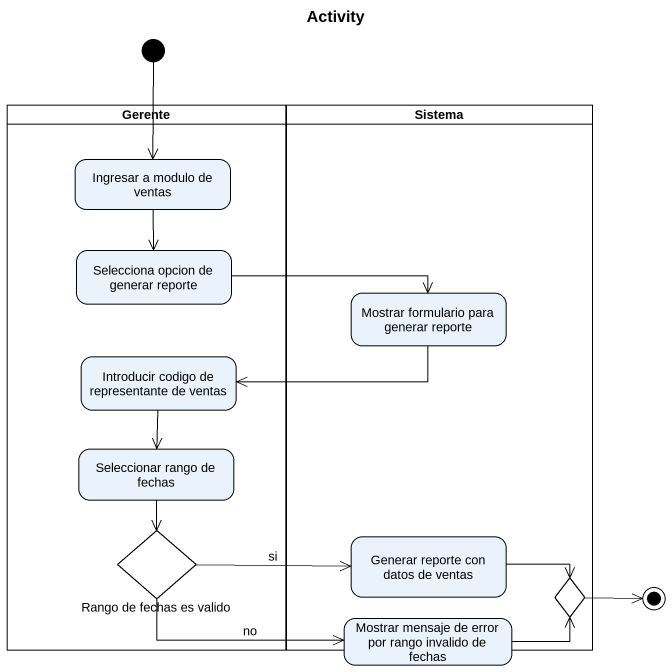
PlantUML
@startuml
title Activity
hide empty description
state initial1 <<start>>
state Gerente <<partition>> {
  state "Ingresar a modulo de ventas" as Ingresar_a_modulo_de_ventas
  state "Selecciona opcion de generar reporte" as Selecciona_opcion_de
  state "Introducir codigo de representante de ventas" as Introducir_codigo_de
  state "Seleccionar rango de fechas" as Seleccionar_rango_de_fechas
  state "Rango de fechas es valido" as Rango_de_fechas_es_valido <<choice>>
}
state Sistema <<partition>> {
  state "Mostrar formulario para generar reporte" as Mostrar_formulario_para
  state "Generar reporte con datos de ventas" as Generar_reporte_con_datos
  state choice1 <<choice>>
}
state final1 <<end>>
state "Mostrar mensaje de error por rango invalido de fechas" as Mostrar_mensaje_de_error
initial1 --> Ingresar_a_modulo_de_ventas
Ingresar_a_modulo_de_ventas --> Selecciona_opcion_de
Selecciona_opcion_de -right-> Mostrar_formulario_para
Mostrar_formulario_para -left-> Introducir_codigo_de
Introducir_codigo_de --> Seleccionar_rango_de_fechas
Seleccionar_rango_de_fechas --> Rango_de_fechas_es_valido
Rango_de_fechas_es_valido -right-> Generar_reporte_con_datos : si
Rango_de_fechas_es_valido -right-> Mostrar_mensaje_de_error : no
Generar_reporte_con_datos -right-> choice1
choice1 -right-> final1
Mostrar_mensaje_de_error -right-> choice1
@enduml
